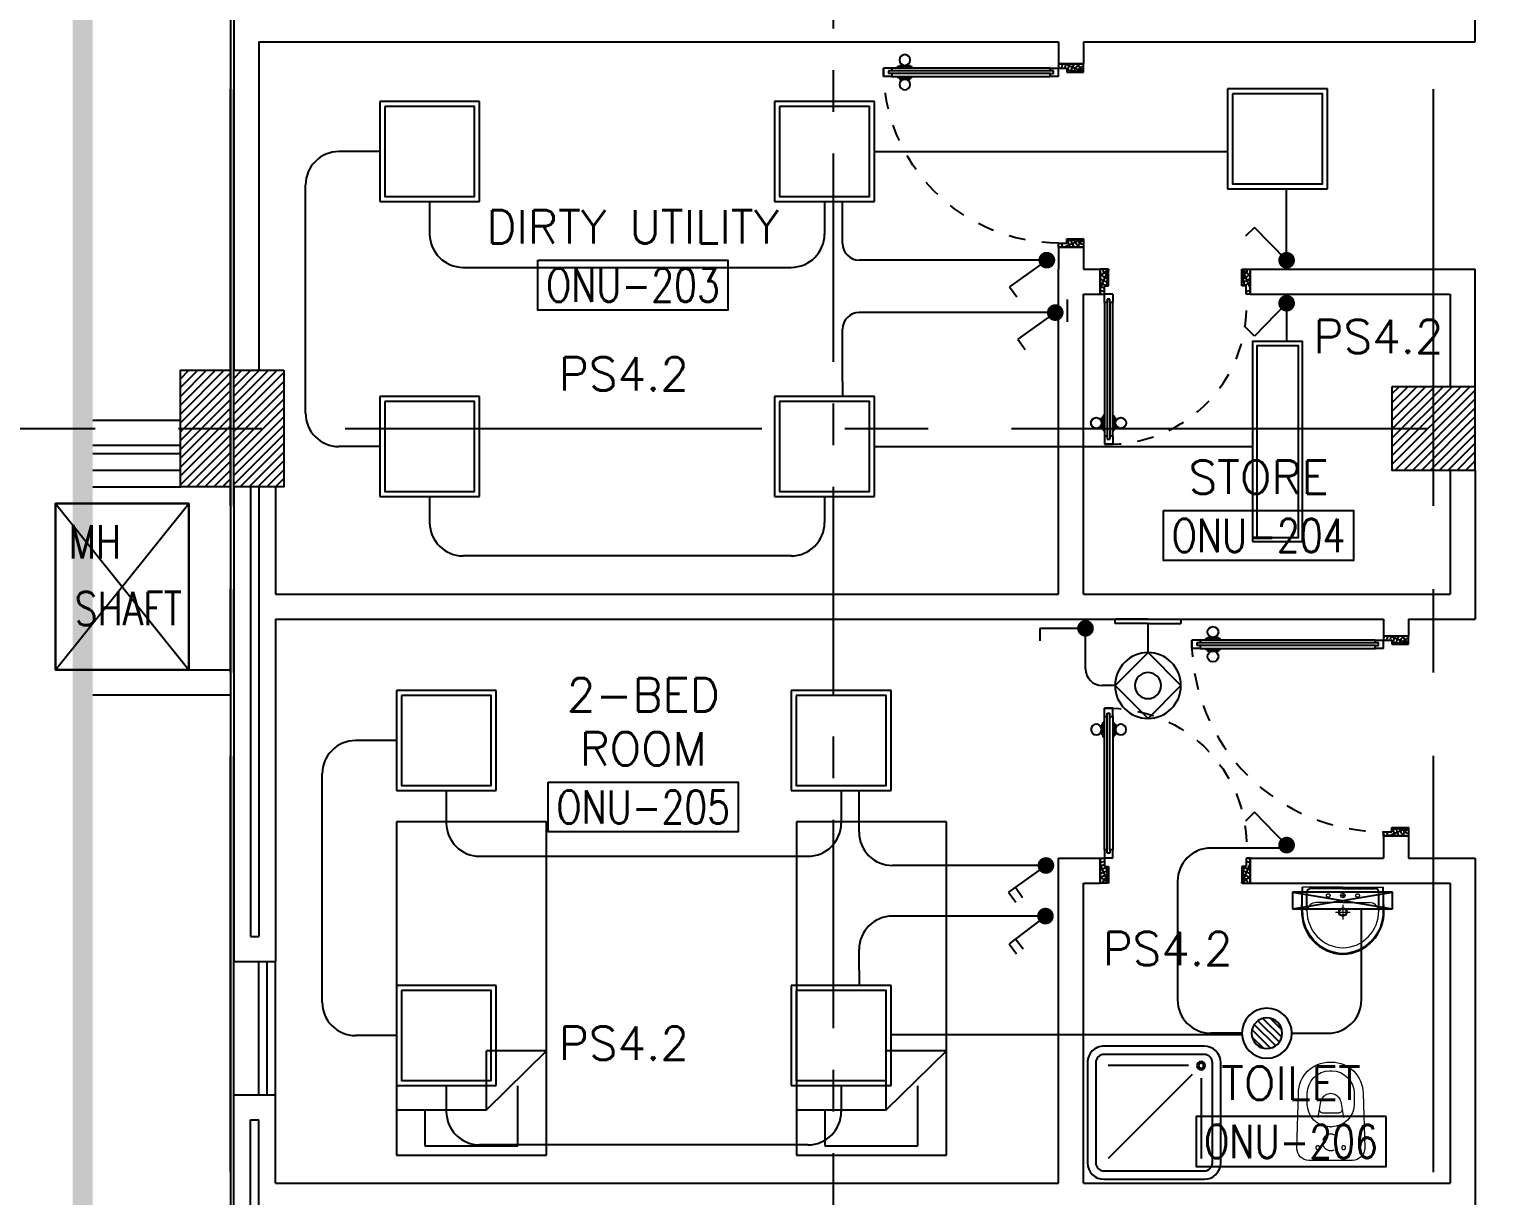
# Model space of a CAD drawing. Extents: x 0 to 92.9, y -1.3 to 78.2.
# Drawn here: x 6.78 to 15.58, y 22.53 to 29.53 of the extents above; entities that cross this region are included whole.
import ezdxf
from ezdxf.enums import TextEntityAlignment as Align

# ---------------------------------------------------------------- set-up
doc = ezdxf.new("R2010")
doc.units = 0
doc.header["$MEASUREMENT"] = 0
for name, pattern in [('CENTER', [2, 1.25, -0.25, 0.25, -0.25]), ('CENTER2', [1.125, 0.75, -0.125, 0.125, -0.125]), ('CENTERX2', [4, 2.5, -0.5, 0.5, -0.5]), ('DASHED', [0.75, 0.5, -0.25]), ('HIDDEN', [0.375, 0.25, -0.125]), ('HIDDEN2', [0.1875, 0.125, -0.0625])]:
    doc.linetypes.add(name, pattern=pattern)
doc.layers.get('0').update_dxf_attribs({"color": 11, "linetype": 'CONTINUOUS'})
for name, color, linetype in [('AXES', 11, 'CENTERX2'), ('AXES1', 11, 'CENTER'), ('COL', 11, 'CONTINUOUS'), ('DOOR', 11, 'CONTINUOUS'), ('E-CLINE', 2, 'CONTINUOUS'), ('E-LEGEND', 3, 'CONTINUOUS'), ('E-LITE', 4, 'CONTINUOUS'), ('E-SWITCH', 4, 'CONTINUOUS'), ('E-SWITCHS', 4, 'CONTINUOUS'), ('E-TEXT', 4, 'CONTINUOUS'), ('EJ', 11, 'CONTINUOUS'), ('ELEV', 11, 'CONTINUOUS'), ('FIX', 11, 'CONTINUOUS'), ('FUR', 11, 'CONTINUOUS'), ('HAT', 11, 'CONTINUOUS'), ('INSUL', 11, 'CONTINUOUS'), ('RM-BOX', 11, 'CONTINUOUS'), ('RM-NAME', 11, 'CONTINUOUS'), ('RM-NO', 11, 'CONTINUOUS'), ('ROOF', 11, 'CONTINUOUS'), ('SHAFT', 11, 'CONTINUOUS'), ('WALL', 11, 'CONTINUOUS'), ('WIN', 11, 'CONTINUOUS')]:
    doc.layers.add(name, color=color, linetype=linetype)
doc.styles.add('ROMANS', font='ROMANS.shx', dxfattribs={"width": 0.6})

# ---------------------------------------------------------------- blocks, each defined once
blk = doc.blocks.new('L42')
at = {"layer": 'E-LITE'}
for p, q in [((0.2999999999992724, 0.2999999999992724), (-0.2999999999992724, 0.2999999999992724)), ((-0.2999999999992724, 0.2999999999992724), (-0.2999999999992724, -0.2999999999992724)), ((0.2999999999992724, -0.2999999999992724), (0.2999999999992724, 0.2999999999992724)), ((-0.2999999999992724, -0.2999999999992724), (0.2999999999992724, -0.2999999999992724))]:
    blk.add_line(p, q, dxfattribs=at)
at = {"layer": 'E-LITE', "color": 8}
blk.add_lwpolyline([(-0.2700000000004366, 0.2700000000004366), (-0.2700000000004366, -0.2700000000004366), (0.2700000000004366, -0.2700000000004366), (0.2700000000004366, 0.2700000000004366)], close=True, dxfattribs=at)
blk = doc.blocks.new('1G1W')
for p, q in [((0, 0), (0.5499999999999998, 0)), ((0.5499999999999998, 0), (0.5499999999999998, -0.1500000000000004))]:
    blk.add_line(p, q)
at = {"const_width": 0.1}
blk.add_lwpolyline([(-0.04999999999999982, 0, 1), (0.04999999999999982, 0, 1)], format="xyb", close=True, dxfattribs=at)
blk = doc.blocks.new('MR20')
at = {"layer": 'E-LITE'}
for p, q in [((-300.0000000029104, 100.0000000058208), (-300.0000000029104, 0)), ((-300.0000000029104, 100.0000000058208), (-300.0000000029104, 0)), ((300.0000000029104, 0), (300.0000000029104, 100.0000000058208)), ((300.0000000029104, 0), (300.0000000029104, 100.0000000058208)), ((-300.0000000029104, 0), (300.0000000029104, 0)), ((-300.0000000029104, 0), (300.0000000029104, 0)), ((-300.0000000029104, 0), (300.0000000029104, 0)), ((-300.0000000029104, 0), (-300.0000000029104, 0)), ((300.0000000029104, 0), (300.0000000029104, 0))]:
    blk.add_line(p, q, dxfattribs=at)
at = {"layer": 'E-LITE', "color": 3}
blk.add_line((300.0000000029104, 100.0000000058208), (-300.0000000029104, 100.0000000058208), dxfattribs=at)
at = {"layer": 'E-LITE', "color": 8}
for p, q in [((300.0000000029104, 0), (-300.0000000029104, 100.0000000058208)), ((300.0000000029104, 100.0000000058208), (-300.0000000029104, 0))]:
    blk.add_line(p, q, dxfattribs=at)
blk = doc.blocks.new('2G1W')
for p, q in [((0, 0), (0.5499999999999998, 0)), ((0.4500000000000002, 0), (0.4500000000000002, -0.1500000000000004)), ((0.5499999999999998, 0), (0.5499999999999998, -0.1500000000000004))]:
    blk.add_line(p, q)
at = {"const_width": 0.1}
blk.add_lwpolyline([(-0.04999999999999982, 0, 1), (0.04999999999999982, 0, 1)], format="xyb", close=True, dxfattribs=at)
blk = doc.blocks.new('*X49')
at = {"color": 0}
for p, q in [((21548.52741844564, 18540.14161788747), (21548.80112028501, 18540.41531972684)), ((21548.52867884629, 18539.96610159282), (21548.97663657966, 18540.41405932619)), ((21548.58418054868, 18539.84482659992), (21549.09791157256, 18540.3585576238)), ((21548.67220250953, 18539.75607186547), (21549.18666630701, 18540.27053566295)), ((21548.79258597333, 18539.69967863397), (21549.24305953851, 18540.15015219916)), ((21548.96596144497, 18539.69627741032), (21549.24646076216, 18539.97677672751))]:
    blk.add_line(p, q, dxfattribs=at)
blk = doc.blocks.new('SPOT')
at = {"layer": 'E-LITE'}
for radius in [0.6, 0.3688586455537006]:
    blk.add_circle((0, 0), radius, dxfattribs=at)
at = {"layer": 'E-LITE', "color": 8}
blk.add_blockref('*X49', (-21548.88630575105, -18540.05643242144), dxfattribs=at)
blk = doc.blocks.new('*X82')
at = {"color": 0}
for p, q in [((73379.22208648534, 139882.6148570801), (73846.34120321687, 140349.7339738117)), ((73379.22208648533, 139935.6478656691), (73793.30819462788, 140349.7339738117)), ((73379.22208648533, 139988.6808742581), (73740.2751860389, 140349.7339738117)), ((73379.22208648533, 140041.7138828471), (73687.2421774499, 140349.7339738117)), ((73379.22208648533, 140094.7468914361), (73634.2091688609, 140349.7339738117)), ((73379.22208648533, 140147.7799000251), (73581.17616027192, 140349.7339738117)), ((73379.22208648532, 140200.8129086141), (73528.14315168293, 140349.7339738117)), ((73379.22208648532, 140253.8459172031), (73475.11014309393, 140349.7339738117)), ((73379.22208648532, 140306.878925792), (73422.07713450494, 140349.7339738117)), ((73399.37421180587, 139849.7339738117), (73879.22208648526, 140329.581848491)), ((73452.40722039486, 139849.7339738117), (73879.22208648526, 140276.5488399021)), ((73505.44022898385, 139849.7339738117), (73879.22208648526, 140223.5158313131)), ((73558.47323757283, 139849.7339738117), (73879.22208648526, 140170.4828227241)), ((73611.50624616184, 139849.7339738117), (73879.22208648527, 140117.4498141351)), ((73664.53925475082, 139849.7339738117), (73879.22208648527, 140064.4168055461)), ((73717.57226333981, 139849.7339738117), (73879.22208648527, 140011.3837969571)), ((73770.6052719288, 139849.7339738117), (73879.22208648527, 139958.3507883681)), ((73823.6382805178, 139849.7339738117), (73879.22208648527, 139905.3177797791)), ((73876.67128910679, 139849.7339738117), (73879.22208648529, 139852.2847711902))]:
    blk.add_line(p, q, dxfattribs=at)
blk = doc.blocks.new('COL50')
at = {"layer": 'COL'}
blk.add_lwpolyline([(-249.9999999999709, 250), (-249.9999999999418, -250), (250, -250), (249.9999999999709, 250)], close=True, dxfattribs=at)
blk = doc.blocks.new('DOOR90')
at = {"layer": 'DOOR', "linetype": 'ByBlock'}
for p, q in [((0, 0), (-150, 0)), ((-200, -25), (-1000, -25)), ((-200, -42), (-1000, -41.9999999999709)), ((-200, -58), (-1000, -58)), ((-1000, -75), (-200, -75))]:
    blk.add_line(p, q, dxfattribs=at)
at = {"layer": 'DOOR', "color": 0, "linetype": 'ByBlock'}
for p, q in [((-150, 0), (-150, -25)), ((-150, 0), (0, 0)), ((0, -50), (0, 0)), ((-1050, -25), (-1050, -75)), ((-1050, -75), (-1050, -25)), ((-1000, -25), (-1050, -25)), ((-1000, -75), (-1050.000000000029, -74.99999999947613)), ((-1020, -42), (-1020, -58)), ((-1000, -41.9999999999709), (-1020, -41.9999999999709)), ((-1000, -58), (-1020, -58)), ((-1000, -25), (-1000, -41.9999999999709)), ((-1000, -58), (-1000, -75)), ((-967.6424572214019, -25), (-967.6424572214019, -17.79999999995925)), ((-877.6424572214019, -17.79999999995925), (-967.6424572214019, -17.79999999995925)), ((-967.6424572214019, -75), (-967.6424572214019, -82.20000000004075)), ((-877.6424572214019, -82.20000000004075), (-967.6424572214019, -82.20000000004075)), ((-955.042457221396, -17.79999999995925), (-955.042457221396, -8.799999999959255)), ((-955.042457221396, -8.799999999959255), (-890.2424572214077, -8.799999999959255)), ((-955.042457221396, -17.79999999995925), (-890.2424572214077, -17.79999999995925)), ((-955.042457221396, -82.20000000004075), (-955.042457221396, -91.20000000004075)), ((-955.042457221396, -82.20000000004075), (-890.2424572214077, -82.20000000004075)), ((-890.2424572214077, -17.79999999995925), (-890.2424572214077, -8.799999999959255)), ((-890.2424572214077, -82.20000000004075), (-890.2424572214077, -91.20000000004075)), ((-877.6424572214019, -25), (-877.6424572214019, -17.79999999995925)), ((-877.6424572214019, -75), (-877.6424572214019, -82.20000000004075)), ((-200, -42), (-200, -25)), ((-200, -25), (-150, -25)), ((-180, -42), (-200, -42)), ((-200, -75), (-200, -58)), ((-200, -58), (-180, -58)), ((-150, -75), (-200, -75)), ((-180, -58), (-180, -42)), ((-150, -75), (-150, -25)), ((-150, -25), (-100, -25)), ((-100, -25), (-100, -50)), ((-100, -50), (0, -50)), ((-955.042457221396, -91.20000000004075), (-890.2424572214077, -91.20000000004075)), ((-150, -900), (-150, -875)), ((-150, -875), (-100, -875)), ((-100, -850), (0, -850)), ((-100, -875), (-100, -850)), ((0, -850), (0, -900)), ((0, -900), (-150, -900)), ((-150, -900), (0, -900))]:
    blk.add_line(p, q, dxfattribs=at)
at = {"layer": 'DOOR', "color": 9, "linetype": 'ByBlock'}
for p, q in [((0, -50), (-113.7099299924448, 0)), ((0, -50), (-40.1457343158545, 0)), ((0, -50), (-100, -36.64271395650576)), ((0, -850), (-113.7099299924448, -900)), ((0, -850), (-100, -863.3572860434942)), ((0, -850), (-40.1457343158545, -900))]:
    blk.add_line(p, q, dxfattribs=at)
at = {"layer": 'DOOR', "color": 0, "linetype": 'ByBlock'}
for centre in [(-922.6424572214019, 23.53094421501737), (-922.6424572214019, -123.5309442149592)]:
    blk.add_circle(centre, 32.39999999998526, dxfattribs=at)
at = {"layer": 'DOOR', "color": 9, "linetype": 'ByBlock'}
for centre, radius, start, end in [((0, -50), 74.40195781277725, 137.776426416831, 180), ((0, -50), 54.40195781277725, 113.2073828919768, 180), ((0, -50), 154.4019578127773, 161.1052885492919, 166.2857707775487), ((0, -50), 134.4019578127773, 158.1598493930306, 169.2800236451594), ((0, -50), 114.4019578127773, 154.0838418820621, 167.3774258712913), ((0, -50), 94.40195781277725, 148.0181880330829, 180), ((0, -50), 34.40195781277725, 90, 180), ((0, -50), 14.40195781277725, 90, 180), ((0, -850), 134.4019578127773, 190.7199763548406, 201.8401506069695), ((0, -850), 94.40195781277725, 180, 211.9818119669171), ((0, -850), 74.40195781277725, 180, 222.223573583169), ((0, -850), 54.40195781277725, 180, 246.7926171080232), ((0, -850), 34.40195781277725, 180, 270), ((0, -850), 14.40195781277725, 180, 270), ((0, -850), 154.4019578127773, 193.7142292224513, 198.8947114507081)]:
    blk.add_arc(centre, radius, start, end, dxfattribs=at)
at = {"layer": 'DOOR', "linetype": 'HIDDEN', "ltscale": 0.5}
blk.add_arc((-222.2222222220007, -49.99999999976717), 828.155208510499, 178.2701163782035, 275.0030377050298, dxfattribs=at)
blk = doc.blocks.new('AH20A')
at = {"layer": 'FUR'}
for p, q in [((0, 0.5), (0, -0.5)), ((1, 0.5), (0, 0.5)), ((0.1358132048044354, 0.5), (0.1358132048044354, -0.09873155399691314)), ((1, -0.5), (1, 0.5)), ((0.1358132048044354, 0.3112226375378668), (0.02772451273631305, 0.3112226375378668)), ((0.02772451273631305, 0.3112226375378668), (0.02772451273631305, -0.3087128986371681)), ((0.1358132048044354, -0.09873155399691314), (0.312524700537324, -0.5)), ((0.1358132048044354, -0.09873155399691314), (0.312524700537324, -0.09873155399691314)), ((0.312524700537324, -0.5), (0.312524700537324, -0.09873155399691314)), ((0.02772451273631305, -0.3087128986371681), (0.2075707670301199, -0.3087128986371681)), ((0, -0.5), (1, -0.5))]:
    blk.add_line(p, q, dxfattribs=at)
blk = doc.blocks.new('RM1')
at = {"layer": 'RM-BOX'}
blk.add_lwpolyline([(569.8908462408872, -200), (-569.890846240829, -200), (-569.8908462407999, -500), (569.8908462407999, -500)], close=True, dxfattribs=at)
at = {"layer": 'RM-NAME', "style": 'ROMANS'}
for tag, p in [('ROOMNAME1', (-5.820766091346741e-11, 323.8095238095266)), ('ROOMNAME2', (0, 0))]:
    blk.add_attdef(tag, text='', height=200, dxfattribs=at).set_placement(p, align=Align.MIDDLE)
at = {"layer": 'RM-NO', "style": 'ROMANS', "width": 0.8}
blk.add_attdef('ROOMNO', text='', height=200, dxfattribs=at).set_placement((0, -350), align=Align.MIDDLE)
blk = doc.blocks.new('WC1')
at = {"layer": 'FIX', "lineweight": 20}
for p, q in [((-210.0000000029686, 203.8204326368286), (-537.9999999286665, 193.8204326393316)), ((-474.9999999413558, 140.8204326525447), (-537.9999999286665, 140.8204326525447)), ((-137.0000000270957, 0.001240427664015442), (-137.0000000270957, 130.8204326531268)), ((-726.9999998800631, 4.820432680658996), (-726.9999998800631, -4.817951825360069)), ((-673.9999998932763, 4.820432681706734), (-673.9999998932763, -4.817951825360069)), ((-533.6865895071242, 24.24526864886866), (-539.5413532511157, 0.001240431301994249)), ((-539.5413532511157, 0.001240431301994249), (-533.6865895071242, -24.24278778629377)), ((-394.8190632529149, 75.68691823486006), (-490.3663137184049, 60.12952448159922)), ((-338.999999976746, 4.820432680950034), (-338.999999976746, -4.817951826087665)), ((-137.0000000270957, -130.8179517899407), (-137.0000000270957, 0.001240427664015442)), ((-490.3663137184049, -60.12704361174838), (-394.8190632529149, -75.6844373869535)), ((-537.9999999286665, -140.8179517899407), (-474.9999999413558, -140.8179517899407)), ((-537.9999999286665, -193.8179517767567), (-210.0000000029395, -203.8179517742537)), ((-213.1572988978296, -203.8179517742828), (-210.0000000035507, -203.8179517742828))]:
    blk.add_line(p, q, dxfattribs=at)
at = {"layer": 'FIX', "linetype": 'Continuous', "lineweight": 20}
blk.add_line((-420.1086438769998, -47.34975640615448), (-420.4314501879271, 44.6286713128502), dxfattribs=at)
at = {"layer": 'FIX', "linetype": 'HIDDEN', "lineweight": 20, "ltscale": 0.05}
for centre in [(-213.1572988978296, 77.50124041197705), (-213.1572988978296, -77.49875954940217)]:
    blk.add_circle(centre, 11.63803426258817, dxfattribs=at)
at = {"layer": 'FIX', "linetype": 'HIDDEN2', "lineweight": 20, "ltscale": 0.3}
blk.add_circle((-245, 0), 49.81065704648448, dxfattribs=at)
at = {"layer": 'FIX', "lineweight": 20}
for centre, radius, start, end in [((-537.9999999250576, 4.820432684326079), 188.9999999550255, 90.00000000166753, 180.0000000016675), ((-210.0000000088476, 130.8204326550767), 72.9999999817519, 359.9999999983325, 89.99999999833247), ((-537.9999999255524, 4.820432684820844), 135.999999967722, 90.00000000166753, 180.0000000016675), ((-474.999999944499, 4.820432684820844), 135.999999967722, 359.9999999983325, 89.99999999833247), ((-473.0448338629503, -6.857746605353896), 68.15291692588886, 128.9241670934087, 152.846818088903), ((-464.3609761304397, -17.61048578153714), 81.97430560104621, 108.4959527768842, 128.924167104086), ((-537.9999999286665, -4.817951825360069), 188.9999999513875, 180, 270), ((-537.9999999286665, -4.817951825360069), 135.9999999645952, 180, 270), ((-473.0448338628339, 6.860227468045196), 68.15291692606822, 207.1531819110969, 231.0758329065913), ((-464.3609761507541, 17.61296664757538), 81.97430559098913, 231.0758329089363, 251.504047235508), ((-474.9999999413558, -4.817951825360069), 135.9999999645952, 270, 0), ((-210.0000000074942, -130.8179517938843), 72.99999998039857, 270.0000000033351, 2.918171642461503e-09)]:
    blk.add_arc(centre, radius, start, end, dxfattribs=at)
at = {"layer": 'FIX', "linetype": 'Continuous', "lineweight": 20}
for centre, start, end in [((-442.6786698182405, 45.53535193303833), 357.6662144383911, 91.61214824291638), ((-442.3558635072841, -45.58543171666679), 268.3878517570836, 2.333785561608914)]:
    blk.add_arc(centre, 22.26568775101992, start, end, dxfattribs=at)
blk = doc.blocks.new('C11')
at = {"layer": 'HAT'}
h = blk.add_hatch(dxfattribs=at)
h.set_pattern_fill('ANSI31', color=256, scale=300, style=0)
h.set_pattern_definition([(45, (-248556.1822811713, -75061.0053373936), (-26.51650429449553, 26.51650429449553), [])])
h.paths.add_polyline_path([(300.0000000000291, 700), (-2.91038304567337e-11, 700), (0, 349.9999999998981), (300.0000000000291, 349.9999999998981)])
h.paths.add_polyline_path([(300, 349.9999999998981), (-2.91038304567337e-11, 349.9999999998981), (-2.91038304567337e-11, 0), (300.0000000000291, 0)])
at = {"layer": 'COL'}
blk.add_lwpolyline([(300.0000000000291, 700), (299.9999999999709, 0), (0, 0), (0, 700)], close=True, dxfattribs=at)
blk = doc.blocks.new('C11D')
at = {"layer": 'COL', "linetype": 'ByBlock'}
for p in [(-320.0000000003783, 0), (0, 0)]:
    blk.add_blockref('C11', p, dxfattribs=at)
blk = doc.blocks.new('SHR1')
at = {"layer": 'FIX'}
for p, q in [((-195.7106781186449, 195.7106781186521), (-700, 700)), ((-142.6776695296576, 217.6776695296649), (-142.6776695296576, 700)), ((-217.6776695296576, 142.6776695296649), (-700, 142.6776695296649))]:
    blk.add_line(p, q, dxfattribs=at)
for points in [[(-825, 125), (-825, 725, -0.4142135623730951), (-725, 825), (-125, 825, -0.4142135623730951), (-25, 725), (-25, 125, -0.4142135623730951), (-125, 25), (-725, 25, -0.4142135623730951)], [(-775, 125), (-775, 725, -0.414213562373095), (-725, 775), (-125, 775, -0.414213562373095), (-75, 725), (-75, 125, -0.414213562373095), (-125, 75), (-725, 75, -0.414213562373095)]]:
    blk.add_lwpolyline(points, format="xyb", close=True, dxfattribs=at)
for radius in [25, 15]:
    blk.add_circle((-142.6776695296576, 142.6776695296649), radius, dxfattribs=at)
blk = doc.blocks.new('LAV1')
at = {"layer": 'FIX', "linetype": 'ByBlock', "ltscale": 0.3}
for p, q in [((-280, 209.9999999994616), (-275, 49.99999999994179)), ((-245, 210.0000000001601), (-245.0071684214636, 84.99999999749707)), ((245, 210.0000000001601), (245.0071684214636, 84.99999999749707)), ((280, 209.9999999994616), (275, 49.99999999994179)), ((0, 59.99999999755528), (-220.159092843387, 59.99999999752617)), ((0, 59.99999999755528), (220.159092843387, 59.99999999752617))]:
    blk.add_line(p, q, dxfattribs=at)
at = {"layer": 'FIX', "linetype": 'Continuous', "lineweight": 20}
for p, q in [((-274.9999999999418, 209.9999999999418), (-275, 49.99999999994179)), ((274.9999999999418, 209.9999999999418), (275, 49.99999999994179)), ((0, 155), (-181.4175303101365, 155)), ((0, 155), (181.4175303101365, 155)), ((0, 50), (-275, 49.99999999994179)), ((0, 50.00000000005821), (-252.4649419615453, 50.00000000005821)), ((0, 50), (275, 49.99999999994179)), ((0, 50.00000000005821), (252.4649419615453, 50.00000000005821))]:
    blk.add_line(p, q, dxfattribs=at)
at = {"layer": 'FIX', "linetype": 'DASHED', "lineweight": 20, "ltscale": 0.05}
for p, q in [((49.53058844816405, 220), (-50.46941152343061, 220)), ((-0.4694115376332775, 170.0000000142027), (-0.4694115376332775, 269.9999999857973)), ((-0.4694115376332775, 170.0000000142027), (-0.4694115376332775, 269.9999999857973))]:
    blk.add_line(p, q, dxfattribs=at)
at = {"layer": 'FIX', "lineweight": 20}
for p, q in [((15.61226091068238, 107.4999999987776), (-15.48742383631179, 107.4999999987776)), ((2.491287887096405e-08, 91.9501576180046), (2.491287887096405e-08, 123.0498423795507))]:
    blk.add_line(p, q, dxfattribs=at)
for centre, radius in [((-0.4694115376332775, 220), 29.5), ((-0.4694115376332775, 220), 22.5), ((2.491287887096405e-08, 107.4999999987776), 15.54984237273808)]:
    blk.add_circle(centre, radius, dxfattribs=at)
at = {"layer": 'FIX', "linetype": 'HIDDEN', "lineweight": 20, "ltscale": 0.05}
for centre in [(-99.99999997508712, 107.4999999987776), (99.99999997508712, 107.4999999987776)]:
    blk.add_circle(centre, 12.43987389819046, dxfattribs=at)
at = {"layer": 'FIX', "linetype": 'ByBlock', "ltscale": 0.3}
for centre, radius, start, end in [((6.861270151246572, 220.0495655717823), 287.0372485949996, 91.37764975247644, 182.006413439361), ((-6.861270151246572, 220.0495655717823), 287.0372485949996, 357.993586560639, 88.62235024752358), ((-220.1367860755417, 84.87070840633532), 24.8707184123799, 179.7021438729012, 269.9486109004399), ((220.1367860755417, 84.87070840633532), 24.8707184123799, 270.0513890995601, 0.2978561270987753)]:
    blk.add_arc(centre, radius, start, end, dxfattribs=at)
at = {"layer": 'FIX', "linetype": 'Continuous', "lineweight": 20}
for centre, radius, start, end in [((8.362960975442547, 216.6826060375752), 283.4417486471838, 91.69879626983797, 181.3509675422777), ((7.639794464339502, 212.4520616861846), 252.6502458993284, 91.73280937402431, 180.4884212311979), ((-7.639794464339502, 212.4520616861846), 252.6502458993284, 359.5115787688021, 88.26719062597567), ((-8.362960975442547, 216.6826060375752), 283.4417486471838, 358.6490324577223, 88.30120373016202), ((-179.1751118609682, 221.8444314090302), 66.882033842421, 190.2005602816864, 268.0786290524953), ((179.1751118609682, 221.8444314090302), 66.882033842421, 271.9213709475048, 349.7994397183136)]:
    blk.add_arc(centre, radius, start, end, dxfattribs=at)
blk = doc.blocks.new('DOOR100')
at = {"layer": 'DOOR', "color": 0, "linetype": 'ByBlock'}
for p, q in [((-76.05026414147142, 1251.086443322136), (-76.05026414094755, 1301.086443322165)), ((-76.05026414145686, 1301.086443322136), (-26.05026414145686, 1301.086443322136)), ((-26.05026414145686, 1301.086443322136), (-76.05026414145686, 1301.086443322136)), ((-59.05026414145686, 1251.086443322136), (-76.05026414147142, 1251.086443322136)), ((-59.05026414145686, 1251.086443322136), (-59.05026414145686, 1271.086443322136)), ((-43.05026414145686, 1271.086443322136), (-59.05026414145686, 1271.086443322136)), ((-43.05026414144231, 1251.086443322136), (-43.05026414144231, 1271.086443322136)), ((-26.05026414147142, 1251.086443322136), (-43.05026414144231, 1251.086443322136)), ((-26.05026414147142, 1251.086443322136), (-26.05026414145686, 1301.086443322136)), ((-92.25026414151216, 1206.128900543532), (-92.25026414151216, 1141.328900543544)), ((-83.25026414151216, 1206.128900543532), (-92.25026414151216, 1206.128900543532)), ((-83.25026414151216, 1128.728900543538), (-83.25026414151216, 1218.728900543538)), ((-76.05026414147142, 1218.728900543538), (-83.25026414151216, 1218.728900543538)), ((-83.25026414151216, 1206.128900543532), (-83.25026414151216, 1141.328900543544)), ((-26.05026414145686, 1218.728900543538), (-18.85026414141612, 1218.728900543538)), ((-18.85026414141612, 1128.728900543538), (-18.85026414141612, 1218.728900543538)), ((-18.85026414141612, 1206.128900543532), (-18.85026414141612, 1141.328900543544)), ((-18.85026414141612, 1206.128900543532), (-9.850264141416119, 1206.128900543532)), ((-9.850264141416119, 1206.128900543532), (-9.850264141416119, 1141.328900543544)), ((-83.25026414151216, 1141.328900543544), (-92.25026414151216, 1141.328900543544)), ((-76.05026414147142, 1128.728900543538), (-83.25026414151216, 1128.728900543538)), ((-26.05026414145686, 1128.728900543538), (-18.85026414141612, 1128.728900543538)), ((-18.85026414141612, 1141.328900543544), (-9.850264141416119, 1141.328900543544)), ((-76.0502641411731, 200), (-59.0502641411731, 200)), ((-76.0502641411731, 150), (-76.0502641411731, 200)), ((-59.0502641411731, 200), (-59.0502641411731, 180)), ((-59.0502641411731, 180), (-43.0502641411731, 180)), ((-43.0502641411731, 200), (-26.0502641411731, 200)), ((-43.0502641411731, 180), (-43.0502641411731, 200)), ((-26.0502641411731, 200), (-26.0502641411731, 150)), ((-1201.050264141173, 0), (-1201.050264141173, 150)), ((-1201.050264141173, 150), (-1176.050264141173, 150)), ((-1201.050264141173, 150), (-1201.050264141173, 0)), ((-1176.050264141173, 150), (-1176.050264141173, 100)), ((-1176.050264141173, 100), (-1151.050264141173, 100)), ((-1151.050264141173, 100), (-1151.050264141173, 0)), ((-76.0502641411731, 150), (-26.0502641411731, 150)), ((-51.0502641411731, 100), (-51.0502641411731, 0)), ((-26.0502641411731, 100), (-51.0502641411731, 100)), ((-1.050264141173102, 150), (-26.0502641411731, 150)), ((-26.0502641411731, 150), (-26.0502641411731, 100)), ((-1.050264141173102, 150), (-1.050264141173102, 0)), ((-1151.050264141173, 0), (-1201.050264141173, 0)), ((-51.0502641411731, 0), (-1.050264141173102, 0))]:
    blk.add_line(p, q, dxfattribs=at)
at = {"layer": 'DOOR', "linetype": 'ByBlock'}
for p, q in [((-76.05026414147142, 1251.086443322136), (-76.0502641411731, 200)), ((-59.0502641411731, 200), (-59.05026414145686, 1251.086443322136)), ((-43.0502641411731, 200), (-43.05026414144231, 1251.086443322136)), ((-26.0502641411731, 200), (-26.05026414147142, 1251.086443322136))]:
    blk.add_line(p, q, dxfattribs=at)
at = {"layer": 'DOOR', "color": 9, "linetype": 'ByBlock'}
for p, q in [((-1151.050264141173, 0), (-1201.050264141173, 113.7099299924448)), ((-1151.050264141173, 0), (-1164.407550184667, 100)), ((-51.0502641411731, 0), (-1.050264141173102, 113.7099299924448)), ((-51.0502641411731, 0), (-37.69297809767886, 100)), ((-1151.050264141173, 0), (-1201.050264141173, 40.1457343158545)), ((-51.0502641411731, 0), (-1.050264141173102, 40.1457343158545))]:
    blk.add_line(p, q, dxfattribs=at)
at = {"layer": 'DOOR', "color": 0, "linetype": 'ByBlock'}
for centre in [(-124.5812083564306, 1173.728900543538), (22.48068007354595, 1173.728900543538)]:
    blk.add_circle(centre, 32.39999999998526, dxfattribs=at)
at = {"layer": 'DOOR', "linetype": 'HIDDEN', "ltscale": 0.5}
blk.add_arc((-26.83337057878089, 151.8682979160003), 1149.218412220441, 89.96095720661235, 180.0931464649618, dxfattribs=at)
at = {"layer": 'DOOR', "color": 9, "linetype": 'ByBlock'}
for centre, radius, start, end in [((-1151.050264141159, 0), 154.4019578127773, 103.7142292225058, 108.8947114506697), ((-1151.050264141159, 0), 134.4019578127773, 100.7199763547379, 111.8401506071935), ((-1151.050264141159, 0), 94.40195781277725, 90, 121.9818119669707), ((-51.05026414115855, 0), 94.40195781277725, 58.01818803302934, 90), ((-51.05026414115855, 0), 134.4019578127773, 68.15984939280652, 79.2800236452621), ((-51.05026414115855, 0), 114.4019578127773, 64.08384188208258, 77.37742587111109), ((-51.05026414115855, 0), 154.4019578127773, 71.10528854933027, 76.28577077749422), ((-1151.050264141159, 0), 74.40195781277725, 90, 132.223573583291), ((-1151.050264141159, 0), 54.40195781277725, 90, 156.7926171080343), ((-1151.050264141159, 0), 34.40195781277725, 90, 180), ((-1151.050264141159, 0), 14.40195781277725, 90, 180), ((-51.05026414115855, 0), 74.40195781277725, 47.77642641670901, 90), ((-51.05026414115855, 0), 54.40195781277725, 23.20738289196568, 90), ((-51.05026414115855, 0), 34.40195781277725, 0, 90), ((-51.05026414115855, 0), 14.40195781277725, 0, 90)]:
    blk.add_arc(centre, radius, start, end, dxfattribs=at)
blk = doc.blocks.new('DOOR-110')
at = {"layer": 'DOOR', "color": 0, "linetype": 'ByBlock'}
for p, q in [((0, 1050.000000000058), (0, 1100.000000000058)), ((150, 1100.000000000058), (0, 1100.000000000058)), ((100, 1075.000000000058), (100, 1050.000000000058)), ((150, 1075.000000000058), (100, 1075.000000000058)), ((150, 1100.000000000058), (150, 1075.000000000058)), ((150, 1025.000000000058), (150, 1075.000000000058)), ((200, 1075.000000000058), (150, 1075.000000000058)), ((180, 1042.000000000058), (180, 1058.000000000058)), ((180, 1058.000000000058), (200, 1058.000000000058)), ((200, 1058.000000000058), (200, 1075.000000000058)), ((1027.64245722373, 1075.000000000058), (1027.64245722373, 1082.200000000099)), ((1027.64245722373, 1082.200000000099), (1117.64245722373, 1082.200000000099)), ((1040.242457223707, 1082.200000000099), (1040.242457223707, 1091.200000000099)), ((1105.042457223753, 1091.200000000099), (1040.242457223707, 1091.200000000099)), ((1105.042457223753, 1082.200000000099), (1040.242457223707, 1082.200000000099)), ((1105.042457223753, 1082.200000000099), (1105.042457223753, 1091.200000000099)), ((1117.64245722373, 1075.000000000058), (1117.64245722373, 1082.200000000099)), ((1150.000000002328, 1075.000000000044), (1150.000000002328, 1058.000000000073)), ((1150.000000002328, 1075.000000000044), (1200.000000002328, 1075.000000000058)), ((1150.000000002328, 1058.000000000073), (1170.000000002328, 1058.000000000073)), ((1170.000000002328, 1058.000000000058), (1170.000000002328, 1042.000000000058)), ((1200.000000002328, 1075.000000000058), (1200.000000002328, 1025.000000000058)), ((1200.000000002328, 1025.000000000058), (1200.000000002328, 1075.000000000058)), ((100, 1050.000000000058), (0, 1050.000000000058)), ((150, 1025.000000000058), (200, 1025.000000000058)), ((200, 1042.000000000058), (180, 1042.000000000058)), ((200, 1025.000000000058), (200, 1042.000000000058)), ((1027.64245722373, 1025.000000000044), (1027.64245722373, 1017.800000000003)), ((1027.64245722373, 1017.800000000003), (1117.64245722373, 1017.800000000003)), ((1040.242457223707, 1017.800000000003), (1040.242457223707, 1008.800000000003)), ((1105.042457223753, 1017.800000000003), (1040.242457223707, 1017.800000000003)), ((1105.042457223753, 1008.800000000003), (1040.242457223707, 1008.800000000003)), ((1105.042457223753, 1017.800000000003), (1105.042457223753, 1008.800000000003)), ((1117.64245722373, 1025.000000000044), (1117.64245722373, 1017.800000000003)), ((1150.000000002328, 1042.000000000058), (1150.000000002328, 1025.000000000044)), ((1150.000000002328, 1042.000000000058), (1170.000000002328, 1042.000000000058)), ((1150.000000002328, 1025.000000000044), (1200.000000002328, 1025.000000000568)), ((100, 50), (0, 50)), ((0, 50), (0, 0)), ((0, 0), (150, 0)), ((150, 0), (0, 0)), ((100, 25), (100, 50)), ((150, 25), (100, 25)), ((150, 0), (150, 25))]:
    blk.add_line(p, q, dxfattribs=at)
at = {"layer": 'DOOR', "linetype": 'ByBlock'}
for p, q in [((0, 1100.000000000058), (150, 1100.000000000058)), ((200, 1075.000000000058), (1150.000000002328, 1075.000000000044)), ((200, 1058.000000000058), (1150.000000002328, 1058.000000000073)), ((200, 1042.000000000058), (1150.000000002328, 1042.000000000058)), ((1150.000000002328, 1025.000000000044), (200, 1025.000000000058))]:
    blk.add_line(p, q, dxfattribs=at)
at = {"layer": 'DOOR', "color": 9, "linetype": 'ByBlock'}
for p, q in [((0, 1050.000000000058), (40.1457343158545, 1100.000000000058)), ((0, 1050.000000000058), (113.7099299924448, 1100.000000000058)), ((0, 1050.000000000058), (100, 1063.357286043552)), ((0, 50), (40.1457343158545, 0)), ((0, 50), (113.7099299924448, 0)), ((0, 50), (100, 36.64271395650576))]:
    blk.add_line(p, q, dxfattribs=at)
at = {"layer": 'DOOR', "color": 0, "linetype": 'ByBlock'}
for centre in [(1072.64245722373, 1123.530944215061), (1072.64245722373, 976.4690557850845)]:
    blk.add_circle(centre, 32.39999999998526, dxfattribs=at)
at = {"layer": 'DOOR', "color": 9, "linetype": 'ByBlock'}
for centre, radius, start, end in [((0, 1050.000000000073), 34.40195781277725, 0, 90), ((0, 1050.000000000073), 14.40195781277725, 0, 90), ((0, 1050.000000000073), 54.40195781277725, 0, 66.79261710755539), ((0, 1050.000000000073), 74.40195781277725, 0, 42.22357358145435), ((0, 1050.000000000073), 94.40195781277725, 0, 31.98181196683786), ((0, 1050.000000000073), 114.4019578127773, 12.62257412898002, 25.91615811815573), ((0, 1050.000000000073), 134.4019578127773, 10.71997635493175, 21.84015060545103), ((0, 1050.000000000073), 154.4019578127773, 13.71422922232316, 18.89471145093974), ((0, 50.00000000001455), 14.40195781277725, 270, 0), ((0, 50.00000000001455), 34.40195781277725, 270, 0), ((0, 50.00000000001455), 54.40195781277725, 293.2073828924446, 0), ((0, 50.00000000001455), 74.40195781277725, 317.7764264185457, 0), ((0, 50.00000000001455), 94.40195781277725, 328.0181880331622, 0), ((0, 50.00000000001455), 134.4019578127773, 338.159849394549, 349.2800236450682), ((0, 50.00000000001455), 154.4019578127773, 341.1052885490603, 346.2857707776768)]:
    blk.add_arc(centre, radius, start, end, dxfattribs=at)
at = {"layer": 'DOOR', "linetype": 'HIDDEN', "ltscale": 0.5}
blk.add_arc((150.0000000071013, 1074.999999997046), 1049.99999999514, 269.9999999966649, 0, dxfattribs=at)
at = {"layer": 'WALL', "linetype": 'ByBlock'}
for p, q in [((0, 1100.000000000058), (150, 1100.000000000058)), ((0, 5.820766091346741e-11), (150, 5.820766091346741e-11))]:
    blk.add_line(p, q, dxfattribs=at)
blk = doc.blocks.new('NL')
at = {"layer": 'E-LEGEND'}
blk.add_line((0, -192.6973917912692), (25.46086653054226, -192.6973917912692), dxfattribs=at)
at = {"layer": 'E-LITE'}
for p, q in [((0, 5), (0, 202.6973917912692)), ((25.46086653054226, 202.6973917912692), (0, 202.6973917912692)), ((25.46086653054226, 5), (25.46086653054226, 202.6973917912692)), ((0, 5), (0, -192.6973917912692)), ((25.46086653054226, 5), (25.46086653054226, -192.6973917912692))]:
    blk.add_line(p, q, dxfattribs=at)
at = {"layer": 'E-LITE', "color": 2}
blk.add_line((200.6042636292987, 5), (25.46086653054226, 5), dxfattribs=at)
at = {"layer": 'E-LITE', "color": 5}
blk.add_circle((398.3016554205678, 5), 197.6973917913074, dxfattribs=at)
at = {"layer": 'E-SWITCH', "color": 2}
for p, q in [((200.6042636292987, 5), (398.3016554205678, 202.6973917912692)), ((398.3016554205678, 202.6973917912692), (595.999047211837, 5)), ((398.3016554205678, -192.6973917912692), (200.6042636292987, 5)), ((595.999047211837, 5), (398.3016554205678, -192.6973917912692))]:
    blk.add_line(p, q, dxfattribs=at)
at = {"layer": 'E-SWITCH'}
blk.add_circle((398.3016554205678, 5), 78.49512830608622, dxfattribs=at)
blk = doc.blocks.new('L24')
at = {"color": 4}
blk.add_lwpolyline([(-0.5999999999985448, 0.1500000000014552), (-0.5999999999985448, -0.1500000000014552), (0.5999999999985448, -0.1500000000014552), (0.5999999999985448, 0.1500000000014552)], close=True, dxfattribs=at)
at = {"layer": 'E-LITE', "color": 8}
blk.add_lwpolyline([(-0.5749999999970896, 0.125), (-0.5749999999970896, -0.125), (0.5749999999970896, -0.125), (0.5749999999970896, 0.125)], close=True, dxfattribs=at)

msp = doc.modelspace()

# ---------------------------------------------------------------- linework, layer by layer
at = {"layer": 'AXES'}
for p, q in [((15.20346585556399, -1.326686339467415), (15.20346585556399, 77.4859887876737)), ((15.20346585556399, -1.326686339467402), (15.20346585556399, 77.48598878767372)), ((7.983465855562827, -1.326686339467415), (7.983465855562827, 77.13598878767516)), ((8.00346585555235, -1.32873631016264), (8.00346585555235, 77.13393881697266)), ((0.6718139704171335, 27.13760730451031), (24.20346585556399, 27.13760730451031))]:
    msp.add_line(p, q, dxfattribs=at)
at = {"layer": 'AXES1'}
msp.add_line((11.60346585555817, 5.53760730450449), (11.60346585555817, 64.3576073045042), dxfattribs=at)
at = {"layer": 'DOOR', "color": 0, "linetype": 'Continuous'}
msp.add_line((7.158536798815476, 26.78760730450449), (7.683465855559916, 26.78760730450449), dxfattribs=at)
at = {"layer": 'E-CLINE', "color": 4}
for p, q in [((8.879547102784272, 28.79890791668731), (8.634984062009607, 28.79890791668731)), ((11.84888616763055, 28.79890791668731), (13.96719115540327, 28.79890791668731)), ((8.434984062012518, 27.22856027838134), (8.434984062012518, 28.59890791667567)), ((9.179547102787183, 28.49890791666985), (9.179547102787183, 28.30421905308322)), ((11.54888616762764, 28.49890791666985), (11.54888616762764, 28.30421905308322)), ((9.379547102784272, 28.10421905307157), (11.34888616763055, 28.10421905307157)), ((8.879547102784272, 27.0285602783988), (8.634984062009607, 27.0285602783988)), ((11.84888616763055, 27.0285602783988), (14.11719115540254, 27.0285602783988)), ((9.179547102787183, 26.72856027838134), (9.179547102787183, 26.5721784116904)), ((11.54888616762764, 26.72856027838134), (11.54888616762764, 26.5721784116904)), ((11.34888616763055, 26.37217841167876), (9.379547102784272, 26.37217841167876)), ((8.979547102775541, 25.26390791668382), (8.734984062000876, 25.26390791668382)), ((8.534984062003787, 23.69356027840695), (8.534984062003787, 25.06390791667218)), ((9.279547102778452, 24.96390791669546), (9.279547102778452, 24.76921905307972)), ((11.64888616761891, 24.96390791669546), (11.64888616761891, 24.76921905307972)), ((9.479547102775541, 24.56921905306808), (11.44888616762182, 24.56921905306808)), ((14.77034643614024, 23.90154213829373), (14.77034643614024, 24.25332472140144)), ((14.77034643614024, 23.70760730450565), (14.77034643614024, 23.90154213829373)), ((8.979547102775541, 23.49356027839531), (8.734984062000876, 23.49356027839531)), ((11.94888616762182, 23.49917740061679), (14.05370292048791, 23.49917740061679)), ((14.35346585555672, 23.50760730450565), (14.57034643614024, 23.50760730450565)), ((9.279547102778452, 23.19356027840695), (9.279547102778452, 23.03717841168691)), ((11.64888616761891, 23.19356027840695), (11.64888616761891, 23.03717841168691)), ((11.44888616762182, 22.83717841170437), (9.479547102775541, 22.83717841170437))]:
    msp.add_line(p, q, dxfattribs=at)
for centre, start, end in [((8.634984062009607, 28.59890791667567), 90, 180), ((9.379547102784272, 28.30421905308322), 180, 270), ((11.34888616763055, 28.30421905308322), 270, 0), ((8.634984062009607, 27.22856027838134), 180, 270), ((9.379547102784272, 26.5721784116904), 180, 270), ((11.34888616763055, 26.5721784116904), 270, 0), ((8.734984062000876, 25.06390791667218), 90, 180), ((9.479547102775541, 24.76921905307972), 180, 270), ((11.44888616762182, 24.76921905307972), 270, 0), ((8.734984062000876, 23.69356027840695), 180, 270), ((14.57034643614024, 23.70760730450565), 270, 0), ((9.479547102775541, 23.03717841168691), 180, 270), ((11.44888616762182, 23.03717841168691), 270, 0)]:
    msp.add_arc(centre, 0.2, start, end, dxfattribs=at)
at = {"layer": 'E-LITE'}
for p, q in [((13.11505359557543, 25.69430565228026), (13.11505359557543, 25.93742121537259)), ((13.2924140630692, 25.59430565335131), (13.21505359450441, 25.59430565335131))]:
    msp.add_line(p, q, dxfattribs=at)
msp.add_ellipse((13.21505359450441, 25.69430565228026), major_axis=(-0.07071067736133271, 0.07071067736133271), ratio=0.9999999999998825, start_param=0.7853981633975069, end_param=2.356194490192286, dxfattribs=at)
at = {"layer": 'E-SWITCH', "color": 4}
for p, q in [((14.32183367497055, 28.1465185968118), (14.32183367497055, 28.57479851455719)), ((11.65672521886881, 28.24722368612129), (11.65672521886881, 28.49890791669895)), ((12.93346585555992, 28.14722368611547), (11.75672521886008, 28.14722368611547)), ((12.88253566520871, 28.14722368611547), (12.65865009803019, 27.98753570031404)), ((12.65865009803019, 27.98753570031404), (12.70220136688508, 27.92647600017451)), ((12.93346585555992, 27.83258732729882), (11.75672521886008, 27.83258732729882)), ((12.93346585555992, 27.83258732729882), (12.7095802883814, 27.67289934149739)), ((14.32183367497055, 27.88869601221813), (14.32183367497055, 27.6581988170001)), ((11.65672521886881, 27.418493870573), (11.65672521886881, 27.732587327293)), ((12.7095802883814, 27.67289934149739), (12.75313155723629, 27.61183964135787)), ((11.65672521886881, 27.418493870573), (11.65672521886881, 27.32856027838716)), ((11.75672521886008, 24.7142161409224), (11.75672521886008, 24.96390791669546)), ((14.30394664361191, 24.61915283663511), (13.86745517027715, 24.6191528366351)), ((12.87746263906593, 24.5142161409224), (11.95672521886008, 24.5142161409224)), ((13.66745517027715, 24.4191528366351), (13.66745517027715, 23.70760730450565)), ((12.87478305895638, 24.21046946775431), (11.95672521886008, 24.21046946775431)), ((11.75672521886008, 23.88349387056951), (11.75672521886008, 24.01046946775431)), ((11.75672521886008, 23.88349387056951), (11.75672521886008, 23.79356027838367)), ((14.05346585555671, 23.50760730450565), (13.86745517027715, 23.50760730450565))]:
    msp.add_line(p, q, dxfattribs=at)
at = {"layer": 'E-SWITCH', "color": 4, "const_width": 0.05000000000005353}
for points in [[(12.90288889858857, 28.16174077573378, -1), (12.86218243182884, 28.13270659649715, -1)], [(12.95381908893978, 27.84710441691714, -1), (12.91311262218005, 27.81807023768051, -1)]]:
    msp.add_lwpolyline(points, format="xyb", close=True, dxfattribs=at)
at = {"layer": 'E-SWITCH', "color": 4}
for centre, radius, start, end in [((11.75672521886008, 28.24722368612129), 0.1, 180, 270), ((11.75672521886008, 27.732587327293), 0.1, 90, 180), ((11.95672521886008, 24.7142161409224), 0.2, 180, 270), ((13.86745517027715, 24.4191528366351), 0.2, 90, 180), ((11.95672521886008, 24.01046946775431), 0.2, 90, 180), ((13.86745517027715, 23.70760730450565), 0.2, 180.0000000000001, 270)]:
    msp.add_arc(centre, radius, start, end, dxfattribs=at)
at = {"layer": 'EJ'}
msp.add_line((7.983465855562827, 32.88760730451031), (7.983465855562827, 27.48760730450886), dxfattribs=at)
at = {"layer": 'ELEV', "linetype": 'CENTER2', "const_width": 0.12}
msp.add_lwpolyline([(7.096984387942939, 3.218490077728347), (7.096984387942939, 66.75760730450565)], dxfattribs=at)
at = {"layer": 'INSUL'}
for p, q in [((7.158536798815476, 27.03760730450449), (7.683465855559916, 27.03760730450449)), ((7.158536798815476, 26.98760730450886), (7.683465855559916, 26.98760730450886)), ((8.10346585555817, 26.78760730450449), (8.10346585555817, 24.0876073045074)), ((8.15346585556108, 26.78760730450449), (8.15346585556108, 24.0876073045074)), ((8.10346585555817, 24.0876073045074), (8.15346585556108, 24.0876073045074)), ((8.10346585555817, 21.68760730450595), (8.10346585555817, 22.98760730450886)), ((8.10346585555817, 22.98760730450886), (8.15346585556108, 22.98760730450886)), ((8.15346585556108, 21.68760730450595), (8.15346585556108, 22.98760730450886))]:
    msp.add_line(p, q, dxfattribs=at)
at = {"layer": 'ROOF'}
msp.add_line((7.983465855562827, 26.78760730450449), (7.983465855562827, 13.13760730450304), dxfattribs=at)
at = {"layer": 'SHAFT', "linetype": 'ByBlock'}
for p, q in [((6.933465855559916, 25.68760730450595), (7.733465855562827, 26.68760730450595)), ((6.933465855559916, 26.68760730450595), (7.733465855562827, 25.68760730450595))]:
    msp.add_line(p, q, dxfattribs=at)
msp.add_lwpolyline([(6.933465855559916, 25.68760730450595), (7.733465855548275, 25.68760730450595), (7.733465855548275, 26.68760730450595), (6.933465855559916, 26.68760730450595)], close=True, dxfattribs=at)
at = {"layer": 'SHAFT', "color": 97, "linetype": 'ByBlock'}
msp.add_lwpolyline([(6.933465855559916, 26.68760730450595), (7.733465855548275, 26.68760730450595), (7.733465855548275, 25.68760730450595), (6.933465855559916, 25.68760730450595)], close=True, dxfattribs=at)
at = {"layer": 'SHAFT', "linetype": 'ByBlock'}
msp.add_lwpolyline([(7.158536798815476, 26.68760730450595), (7.733465855548275, 26.68760730450595), (7.733465855548275, 25.68760730450595), (7.158536798815476, 25.68760730450595)], dxfattribs=at)
at = {"layer": 'SHAFT', "color": 7, "linetype": 'Continuous'}
for points in [[(7.158536798815476, 25.68760730450595), (7.983465855548275, 25.68760730450595)], [(7.158536798815476, 25.53760730450449), (7.983465855548275, 25.53760730450449)]]:
    msp.add_lwpolyline(points, dxfattribs=at)
at = {"layer": 'WALL'}
for p, q in [((8.00346585555235, 32.8376073045074), (8.00346585555235, 27.48760730450886)), ((15.45346585556399, 29.45760730450274), (15.45346585556399, 30.17760730450391)), ((8.15346585556108, 29.45760730451002), (8.15346585556108, 27.48760730450886)), ((8.15346585556108, 29.45760730451002), (12.95346585556399, 29.45760730450274)), ((13.10346585555817, 29.45760730450274), (15.45346585556399, 29.45760730450274)), ((12.95346585556399, 29.32510730450304), (13.10346585555817, 29.32510730450304)), ((12.95346585556399, 28.22510730450449), (13.10346585555817, 28.22510730450449)), ((13.10346585555817, 28.09260730450478), (13.20346585556399, 28.09260730450478)), ((13.20346585556399, 27.94260730450333), (13.20346585556399, 28.09260730450478)), ((14.10346585555817, 28.09260730450478), (15.45346585556399, 28.09260730450478)), ((14.10346585555817, 27.94260730450333), (14.10346585555817, 28.09260730450478)), ((15.45346585556399, 27.38760730451031), (15.45346585556399, 28.09260730450478)), ((13.10346585555817, 27.94260730450333), (13.20346585556399, 27.94260730450333)), ((14.10346585555817, 27.94260730450333), (15.30346585555526, 27.94260730450333)), ((15.30346585555526, 27.94260730450333), (15.30346585555526, 27.38760730451031)), ((7.158536798815476, 27.18760730450595), (7.683465855559916, 27.18760730450595)), ((7.158536798815476, 26.88760730451031), (7.683465855559916, 26.88760730451031)), ((15.30346585555526, 26.88760730451031), (15.30346585555526, 26.14260730450769)), ((15.45346585556399, 26.88760730451031), (15.45346585556399, 25.99260730450624)), ((8.00346585555235, 26.78760730450449), (8.003465855566901, 23.93760730450595)), ((8.25346585555235, 26.78760730450449), (8.253465855566901, 26.14260730450769)), ((8.253465855566901, 26.14260730450769), (12.95346585556399, 26.14260730450769)), ((13.10346585555817, 26.14260730450769), (15.30346585555526, 26.14260730450769)), ((8.253465855566901, 25.99260730450624), (14.90346585556108, 25.99260730450624)), ((8.253465855566901, 25.99260730450624), (8.253465855566901, 23.93760730450595)), ((15.05346585555526, 25.99260730450624), (15.45346585556399, 25.99260730450624)), ((14.90346585556108, 25.89210730450577), (15.05346585555526, 25.89210730450577)), ((14.90346585556108, 24.69210730450868), (15.05346585555526, 24.69210730450868)), ((12.95346585556399, 24.55760730450856), (13.20346585556399, 24.55760730450856)), ((14.10346585555817, 24.55760730450856), (14.90346585556108, 24.55760730450856)), ((15.05346585555526, 24.55760730450856), (15.45346585556399, 24.55760730450856)), ((15.45346585556399, 24.55760730450856), (15.45346585556399, 22.45760730450274)), ((13.10346585555817, 24.40760730450711), (13.20346585556399, 24.40760730450711)), ((14.10346585555817, 24.40760730450711), (15.30346585555526, 24.40760730450711)), ((15.30346585555526, 24.40760730450711), (15.30346585555526, 22.6076073045042)), ((8.003465855566901, 23.93760730450595), (8.253465855566901, 23.93760730450595)), ((8.00346585555235, 21.53760730450449), (8.00346585555235, 23.13760730451031)), ((8.003465855566901, 23.13760730451031), (8.253465855566901, 23.13760730451031)), ((8.25346585555235, 22.6076073045042), (8.25346585555235, 23.13760730451031)), ((8.25346585555235, 22.6076073045042), (12.95346585556399, 22.6076073045042)), ((13.10346585555817, 22.6076073045042), (15.30346585555526, 22.6076073045042))]:
    msp.add_line(p, q, dxfattribs=at)
at = {"layer": 'WALL', "linetype": 'ByBlock'}
for p, q in [((12.95346585556399, 29.45760730450274), (12.95346585556399, 29.32510730450304)), ((13.10346585555817, 29.45760730450274), (13.10346585555817, 29.32510730450304)), ((12.95346585556399, 28.22510730450449), (12.95346585556399, 28.09260730450478)), ((13.10346585555817, 28.22510730450449), (13.10346585555817, 28.09260730450478)), ((12.95346585556399, 26.14260730450769), (12.95346585556399, 28.09260730450478)), ((13.10346585555817, 26.14260730450769), (13.10346585555817, 27.94260730450333)), ((13.0043960459152, 27.91047094568785), (13.0043960459152, 27.77797094568814)), ((14.90346585556108, 25.99260730450624), (14.90346585556108, 25.89210730450577)), ((15.05346585555526, 25.99260730450624), (15.05346585555526, 25.89210730450577)), ((14.90346585556108, 24.69210730450868), (14.90346585556108, 24.55760730450856)), ((15.05346585555526, 24.69210730450868), (15.05346585555526, 24.55760730450856)), ((12.95346585556399, 22.6076073045042), (12.95346585556399, 24.55760730450856)), ((13.20346585556399, 24.40760730450711), (13.20346585556399, 24.55760730450856)), ((14.10346585555817, 24.40760730450711), (14.10346585555817, 24.55760730450856)), ((13.10346585555817, 22.6076073045042), (13.10346585555817, 24.40760730450711))]:
    msp.add_line(p, q, dxfattribs=at)
at = {"layer": 'WIN'}
for p, q in [((8.003465855566901, 23.13760730451031), (8.003465855566901, 23.93760730450595)), ((8.15346585556108, 23.13760730451031), (8.15346585556108, 23.93760730450595)), ((8.20346585556399, 23.13760730451031), (8.20346585556399, 23.93760730450595)), ((8.253465855566901, 23.13760730451031), (8.253465855566901, 23.93760730450595))]:
    msp.add_line(p, q, dxfattribs=at)

# ---------------------------------------------------------------- block references
at = {"layer": 'COL', "xscale": 0.001000000003841706, "yscale": 0.000999999996565748, "zscale": 0.001}
for name, p in [('C11D', (8.00346585555235, 26.78760730450449)), ('COL50', (15.20346585556399, 27.13760730451031))]:
    msp.add_blockref(name, p, dxfattribs=at)
at = {"layer": 'DOOR', "color": 0, "linetype": 'Continuous', "xscale": -0.001000000003841706, "yscale": 0.000999999996565748, "zscale": 0.001}
msp.add_blockref('DOOR-110', (13.10346585555817, 28.22510730450449), dxfattribs=at)
at = {"layer": 'DOOR', "color": 0, "linetype": 'ByBlock', "yscale": 0.000999999996565748, "zscale": 0.001, "rotation": 90}
for name, p, xscale in [('DOOR90', (13.20346585556399, 28.09260730450478), 0.000999999996565748), ('DOOR100', (15.05346585555526, 25.8931575686438), 0.000999999996565748), ('DOOR90', (13.20346585556399, 24.40760730450711), -0.000999999996565748)]:
    msp.add_blockref(name, p, dxfattribs=dict(at, xscale=xscale))
at = {"layer": 'E-LITE', "color": 4}
for p in [(14.26719115540618, 28.87479851454556), (9.179547102787183, 28.79890791668733), (11.54888616762764, 28.79890791668733), (9.179547102787183, 27.02856027839881), (11.54888616762764, 27.02856027839881), (9.279547102778452, 25.26390791668383), (11.64888616761891, 25.26390791668383), (9.279547102778452, 23.49356027839532), (11.64888616761891, 23.49356027839532)]:
    msp.add_blockref('L42', p, dxfattribs=at)
at = {"layer": 'E-LITE', "color": 4, "rotation": 90}
msp.add_blockref('L24', (14.267191155404, 27.05819881700155), dxfattribs=at)
at = {"layer": 'E-LITE', "extrusion": (0, 0, -1), "xscale": 0.4999999946448952, "yscale": 0.4999999946448952, "zscale": -0.5}
msp.add_blockref('1G1W', (-13.11505359557543, 25.93742121537259), dxfattribs=at)
at = {"layer": 'E-LITE', "extrusion": (0, 0, -1), "xscale": 0.0009999999892897904, "yscale": 0.0009999999892897904, "zscale": -0.001, "rotation": 270}
msp.add_blockref('NL', (-13.49511145268957, 25.99260730450602), dxfattribs=at)
at = {"layer": 'E-LITE', "color": 4, "xscale": -0.25, "yscale": 0.25, "zscale": 0.25, "rotation": 180}
msp.add_blockref('SPOT', (14.20346585555671, 23.50760730450567), dxfattribs=at)
at = {"layer": 'E-SWITCH', "color": 4, "yscale": 0.5, "zscale": 0.5}
for name, p, xscale, rotation in [('1G1W', (14.32183367497055, 28.1465185968118), -0.4999999999893846, 314.3173464066849), ('1G1W', (14.32183367497055, 27.88869601221813), 0.4999999999893846, 225.6826535933151), ('1G1W', (14.32183367497055, 24.63661863490415), -0.4999999999893846, 314.3173464066849), ('2G1W', (12.87746263906593, 24.5142161409224), -0.5000000000005352, 35.49863672181178), ('2G1W', (12.87478305895638, 24.21046946775431), -0.5000000000124905, 37.30955759621861)]:
    msp.add_blockref(name, p, dxfattribs=dict(at, xscale=xscale, rotation=rotation))
at = {"layer": 'E-SWITCHS', "color": 4, "xscale": 0.001000000003841706, "yscale": 0.0009999999892897904, "zscale": 0.001, "rotation": 180}
msp.add_blockref('MR20', (14.65679457316725, 24.35332472140726), dxfattribs=at)
at = {"layer": 'FIX'}
for name, p, xscale, yscale, zscale, rotation in [('AH20A', (9.431509952730266, 22.77582019766851), 2, 0.9000000000014552, 2, 90), ('AH20A', (11.83032400735829, 22.77582019766851), 2, 0.9000000000014552, 2, 90), ('LAV1', (14.65952078296687, 24.42860730405664), 0.0008800000068731606, 0.000879999999597203, 0.00087999999978, 180), ('SHR1', (13.95146585555631, 23.45560730450234), -0.001000000003841706, 0.000999999996565748, 0.001, 180), ('WC1', (14.58652421426086, 22.6076073045042), -0.000999999996565748, 0.000999999996565748, 0.001, 90)]:
    msp.add_blockref(name, p, dxfattribs=dict(at, xscale=xscale, yscale=yscale, zscale=zscale, rotation=rotation))
at = {"layer": 'HAT', "xscale": 0.001000000003841706, "yscale": 0.000999999996565748, "zscale": 0.001}
msp.add_blockref('*X82', (-58.42575623092125, -112.9621266693066), dxfattribs=at)
at = {"layer": 'RM-NO'}
ref = msp.add_blockref('RM1', (10.39931828363331, 28.34701416423647), dxfattribs=dict(at, xscale=-0.001000000003841706, yscale=0.000999999996565748, zscale=0.001))
ref.add_attrib('ROOMNO', 'ONU-203', dxfattribs={"height": 0.2, "style": 'ROMANS', "width": 0.8}).set_placement((10.39931828363331, 27.99701416423792), align=Align.MIDDLE)
ref.add_attrib('ROOMNAME2', 'DIRTY UTILITY', dxfattribs={"layer": 'RM-NAME', "height": 0.2, "style": 'ROMANS'}).set_placement((10.39931828363331, 28.34701416423647), align=Align.MIDDLE)
ref = msp.add_blockref('RM1', (14.15373940072061, 26.84511590566817), dxfattribs=dict(at, xscale=-0.001000000003841706, yscale=0.000999999996565748, zscale=0.001))
ref.add_attrib('ROOMNO', 'ONU-204', dxfattribs={"height": 0.2, "style": 'ROMANS', "width": 0.8}).set_placement((14.15373940072061, 26.49511590566235), align=Align.MIDDLE)
ref.add_attrib('ROOMNAME2', 'STORE', dxfattribs={"layer": 'RM-NAME', "height": 0.2, "style": 'ROMANS'}).set_placement((14.15373940072061, 26.84511590566817), align=Align.MIDDLE)
ref = msp.add_blockref('RM1', (10.46113733810898, 25.21523924123025), dxfattribs=dict(at, xscale=-0.001000000003841706, yscale=0.000999999996565748, zscale=0.001))
ref.add_attrib('ROOMNO', 'ONU-205', dxfattribs={"height": 0.2, "style": 'ROMANS', "width": 0.8}).set_placement((10.46113733810898, 24.86523924122443), align=Align.MIDDLE)
ref.add_attrib('ROOMNAME2', 'ROOM', dxfattribs={"layer": 'RM-NAME', "height": 0.2, "style": 'ROMANS'}).set_placement((10.46113733810898, 25.21523924123025), align=Align.MIDDLE)
ref.add_attrib('ROOMNAME1', '2-BED', dxfattribs={"layer": 'RM-NAME', "height": 0.2, "style": 'ROMANS'}).set_placement((10.46113733810898, 25.53904876503506), align=Align.MIDDLE)
at = {"layer": 'RM-NO', "xscale": 0.001000000003841706, "yscale": 0.000999999996565748, "zscale": 0.001}
msp.add_blockref('RM1', (14.34834536905396, 23.20781576666741), dxfattribs=at).add_auto_attribs({'ROOMNO': 'ONU-206', 'ROOMNAME2': 'TOILET'})

# ---------------------------------------------------------------- texts
at = {"layer": 'E-TEXT', "color": 4, "style": 'ROMANS'}
for p in [(14.48342609593916, 27.58994394230456), (9.955053491517901, 27.36496781466121), (13.21830482068196, 23.91505005618683), (9.955053491517901, 23.34745630263839)]:
    msp.add_text('PS4.2', height=0.2, dxfattribs=at).set_placement(p)
at = {"layer": 'SHAFT', "style": 'ROMANS', "width": 0.8}
for s, p in [('MH', (7.170202560184407, 26.4558036923554)), ('SHAFT', (7.371215114922961, 26.05588906769117))]:
    msp.add_text(s, height=0.2, dxfattribs=at).set_placement(p, align=Align.MIDDLE)

doc.saveas('drawing.dxf')
